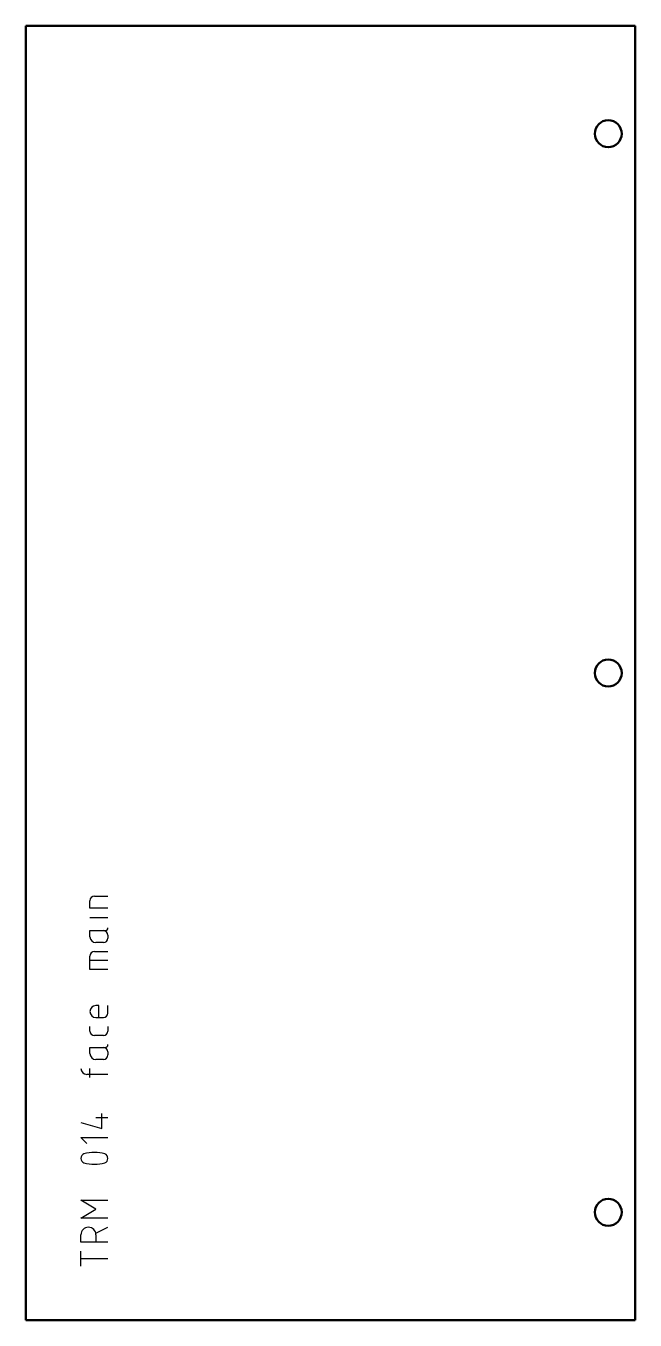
# Model space of a CAD drawing. Header units: millimetres. Extents: x 0 to 226, y 0 to 480.
import ezdxf

# ---------------------------------------------------------------- set-up
doc = ezdxf.new("R2010")
doc.units = ezdxf.units.MM
for name, color, linetype, lineweight in [('IV_INTERIOR_PROFILES', 7, 'Continuous', 50), ('IV_MARK_SURFACE', 2, 'Continuous', 25), ('IV_OUTER_PROFILE', 7, 'Continuous', 50)]:
    doc.layers.add(name, color=color, linetype=linetype, lineweight=lineweight)

msp = doc.modelspace()

# ---------------------------------------------------------------- linework, layer by layer
at = {"layer": 'IV_INTERIOR_PROFILES'}
for centre in [(216.2, 440), (216.2, 240), (216.2, 40)]:
    msp.add_circle(centre, 5, dxfattribs=at)
at = {"layer": 'IV_MARK_SURFACE'}
for p, q in [((23.79, 152.77), (23.79, 155.55)), ((25.46, 157.21), (30.46, 157.21)), ((30.46, 152.77), (23.79, 152.77)), ((30.46, 149.16), (23.79, 149.16)), ((23.79, 142.21), (23.79, 144.44)), ((23.79, 144.44), (28.79, 144.44)), ((28.79, 144.44), (29.35, 144.44)), ((28.79, 139.99), (26.02, 139.99)), ((30.46, 142.77), (30.46, 141.66)), ((23.79, 133.33), (23.79, 134.99)), ((25.46, 136.66), (30.46, 136.66)), ((30.46, 133.33), (23.79, 133.33)), ((23.79, 129.99), (23.79, 133.33)), ((30.46, 129.99), (23.79, 129.99)), ((27.13, 116.66), (26.02, 116.66)), ((27.13, 112.21), (27.13, 116.66)), ((30.46, 113.88), (30.46, 116.66)), ((26.02, 112.21), (27.13, 112.21)), ((27.13, 112.21), (28.79, 112.21)), ((23.79, 107.21), (23.79, 108.88)), ((30.46, 108.88), (30.46, 107.21)), ((23.79, 98.88), (23.79, 101.1)), ((23.79, 101.1), (28.79, 101.1)), ((28.79, 105.55), (25.46, 105.55)), ((28.79, 101.1), (29.35, 101.1)), ((28.79, 96.66), (26.02, 96.66)), ((30.46, 99.44), (30.46, 98.33)), ((23.79, 91.1), (23.79, 93.33)), ((23.79, 91.1), (22.68, 91.1)), ((30.46, 91.1), (23.79, 91.1)), ((23.79, 89.99), (23.79, 91.1)), ((20.46, 73.33), (28.24, 71.1)), ((28.24, 74.99), (26.02, 74.99)), ((28.24, 74.99), (28.24, 76.66)), ((30.46, 74.99), (28.24, 74.99)), ((28.24, 71.1), (28.24, 74.99)), ((22.68, 65.55), (20.46, 67.77)), ((20.46, 67.77), (30.46, 67.77)), ((26.02, 41.1), (20.46, 44.44)), ((20.46, 44.44), (30.46, 44.44)), ((20.46, 37.77), (26.02, 41.1)), ((30.46, 37.77), (20.46, 37.77)), ((26.02, 32.21), (30.46, 34.44)), ((20.46, 28.88), (20.46, 31.66)), ((26.02, 28.88), (20.46, 28.88)), ((26.02, 31.66), (26.02, 28.88)), ((30.46, 28.88), (26.02, 28.88)), ((20.46, 22.77), (20.46, 25.55)), ((30.46, 22.77), (20.46, 22.77)), ((20.46, 19.99), (20.46, 22.77))]:
    msp.add_line(p, q, dxfattribs=at)
for centre, radius, start, end in [((25.46, 155.55), 1.67, 90, 180), ((28.79, 142.77), 1.67, 0, 90), ((29.35, 145.55), 1.11, 270, 0), ((26.02, 142.21), 2.22, 180, 270), ((28.79, 141.66), 1.67, 270, 0), ((25.46, 134.99), 1.67, 90, 180), ((26.02, 114.44), 2.22, 90, 270), ((28.79, 113.88), 1.67, 270, 0), ((25.46, 107.21), 1.67, 180, 270), ((28.79, 107.21), 1.67, 270, 0), ((28.79, 99.44), 1.67, 0, 90), ((29.35, 102.21), 1.11, 270, 0), ((26.02, 98.88), 2.22, 180, 270), ((28.79, 98.33), 1.67, 270, 0), ((22.68, 93.33), 2.22, 180, 270), ((22.26, 59.99), 1.8, 112.4119, 247.5881), ((25.46, 48.22), 13.99, 73.8661, 106.1339), ((25.46, 71.77), 13.99, 253.8661, 286.1339), ((28.64, 59.99), 1.81, 293.0373, 66.9627), ((23.24, 31.66), 2.78, 0, 180)]:
    msp.add_arc(centre, radius, start, end, dxfattribs=at)
at = {"layer": 'IV_OUTER_PROFILE'}
for p, q in [((0, 480), (226.2, 480)), ((0, 0), (0, 480)), ((226.2, 480), (226.2, 0)), ((226.2, 0), (0, 0))]:
    msp.add_line(p, q, dxfattribs=at)

doc.saveas('drawing.dxf')
